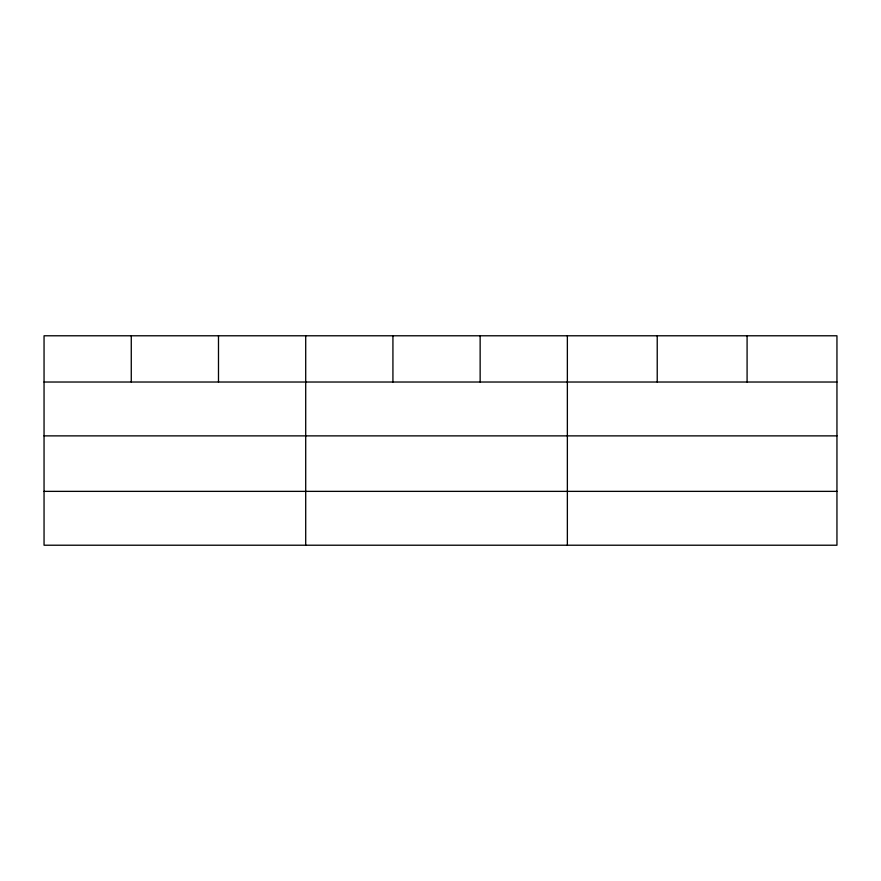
<?xml version="1.0" encoding="UTF-8"?>
<svg xmlns="http://www.w3.org/2000/svg" width="881" height="881" viewBox="0 0 881 881"><rect width="100%" height="100%" fill="white"/><g stroke="black" fill="none" stroke-linecap="round" stroke-linejoin="round"><path stroke-width="1.32" d="M836.95 435.875L836.95 335.782L44.05 335.782L44.05 545.218L836.95 545.218L836.95 435.875L44.05 435.875M44.05 382.024L836.95 382.024M44.05 491.367L836.95 491.367M747.088 335.782L747.088 382.024M657.226 335.782L657.226 382.024M567.364 335.782L567.364 545.218M480.145 335.782L480.145 382.024M392.926 335.782L392.926 382.024M305.707 335.782L305.707 545.218M218.488 335.782L218.488 382.024M131.269 335.782L131.269 382.024"/></g></svg>
